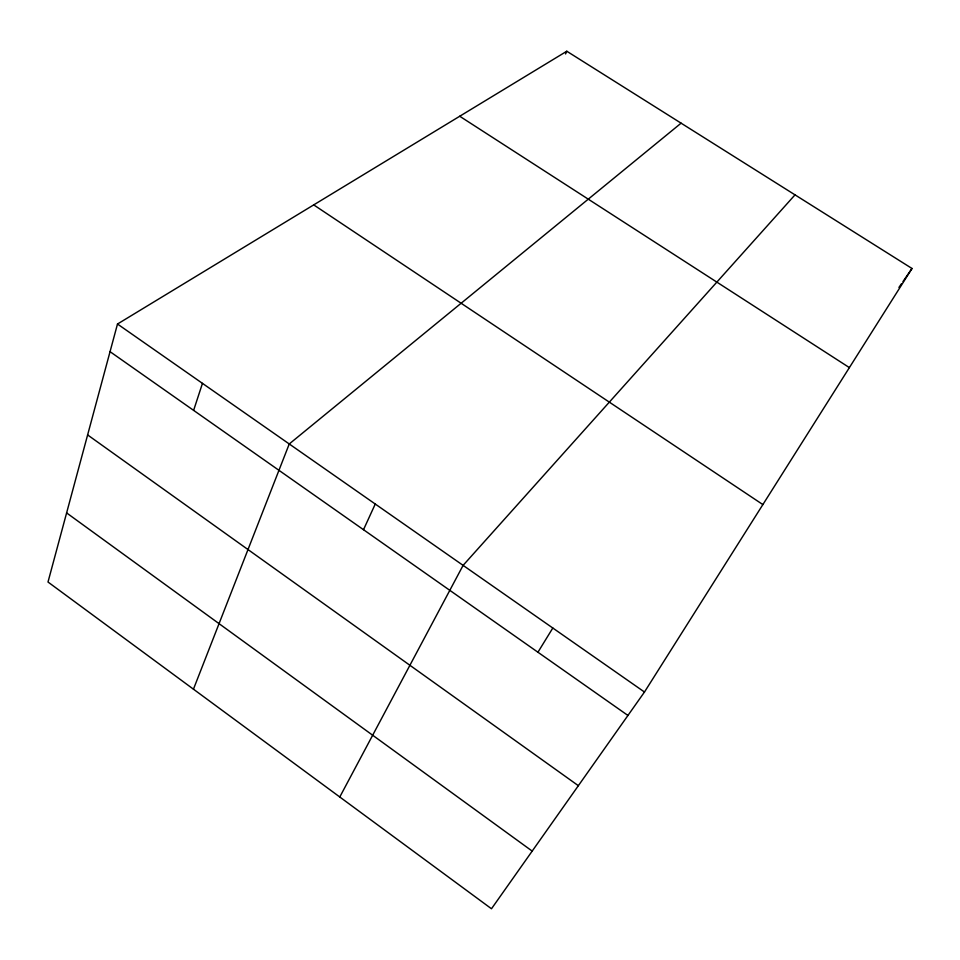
<?xml version="1.0" encoding="UTF-8"?>
<svg xmlns="http://www.w3.org/2000/svg" width="960" height="960" viewBox="0 0 960 960"><rect width="100%" height="100%" fill="white"/><g stroke="black" fill="none" stroke-linecap="round" stroke-linejoin="round"><path stroke-width="1.44" d="M117.492 324.024L48 582.024L491.484 908.76L644.472 692.028L912 268.476L566.796 51.24L117.492 324.024L644.472 692.028M193.62 410.376L202.464 383.352M193.452 689.184L289.248 443.964L681.096 123.168M565.572 53.952L566.796 51.24M363.504 529.704L375.264 504.024M339.78 796.992L463.104 565.368L795.024 194.856M537.936 652.236L552.816 628.02M898.944 287.412L901.392 283.86M903.024 281.496L912 268.476M459.72 116.244L849.384 367.608M313.716 204.888L762.864 504.576M110.052 351.672L627.936 715.452M87.624 434.928L578.364 785.688M66.612 512.916L532.188 851.1"/></g></svg>
